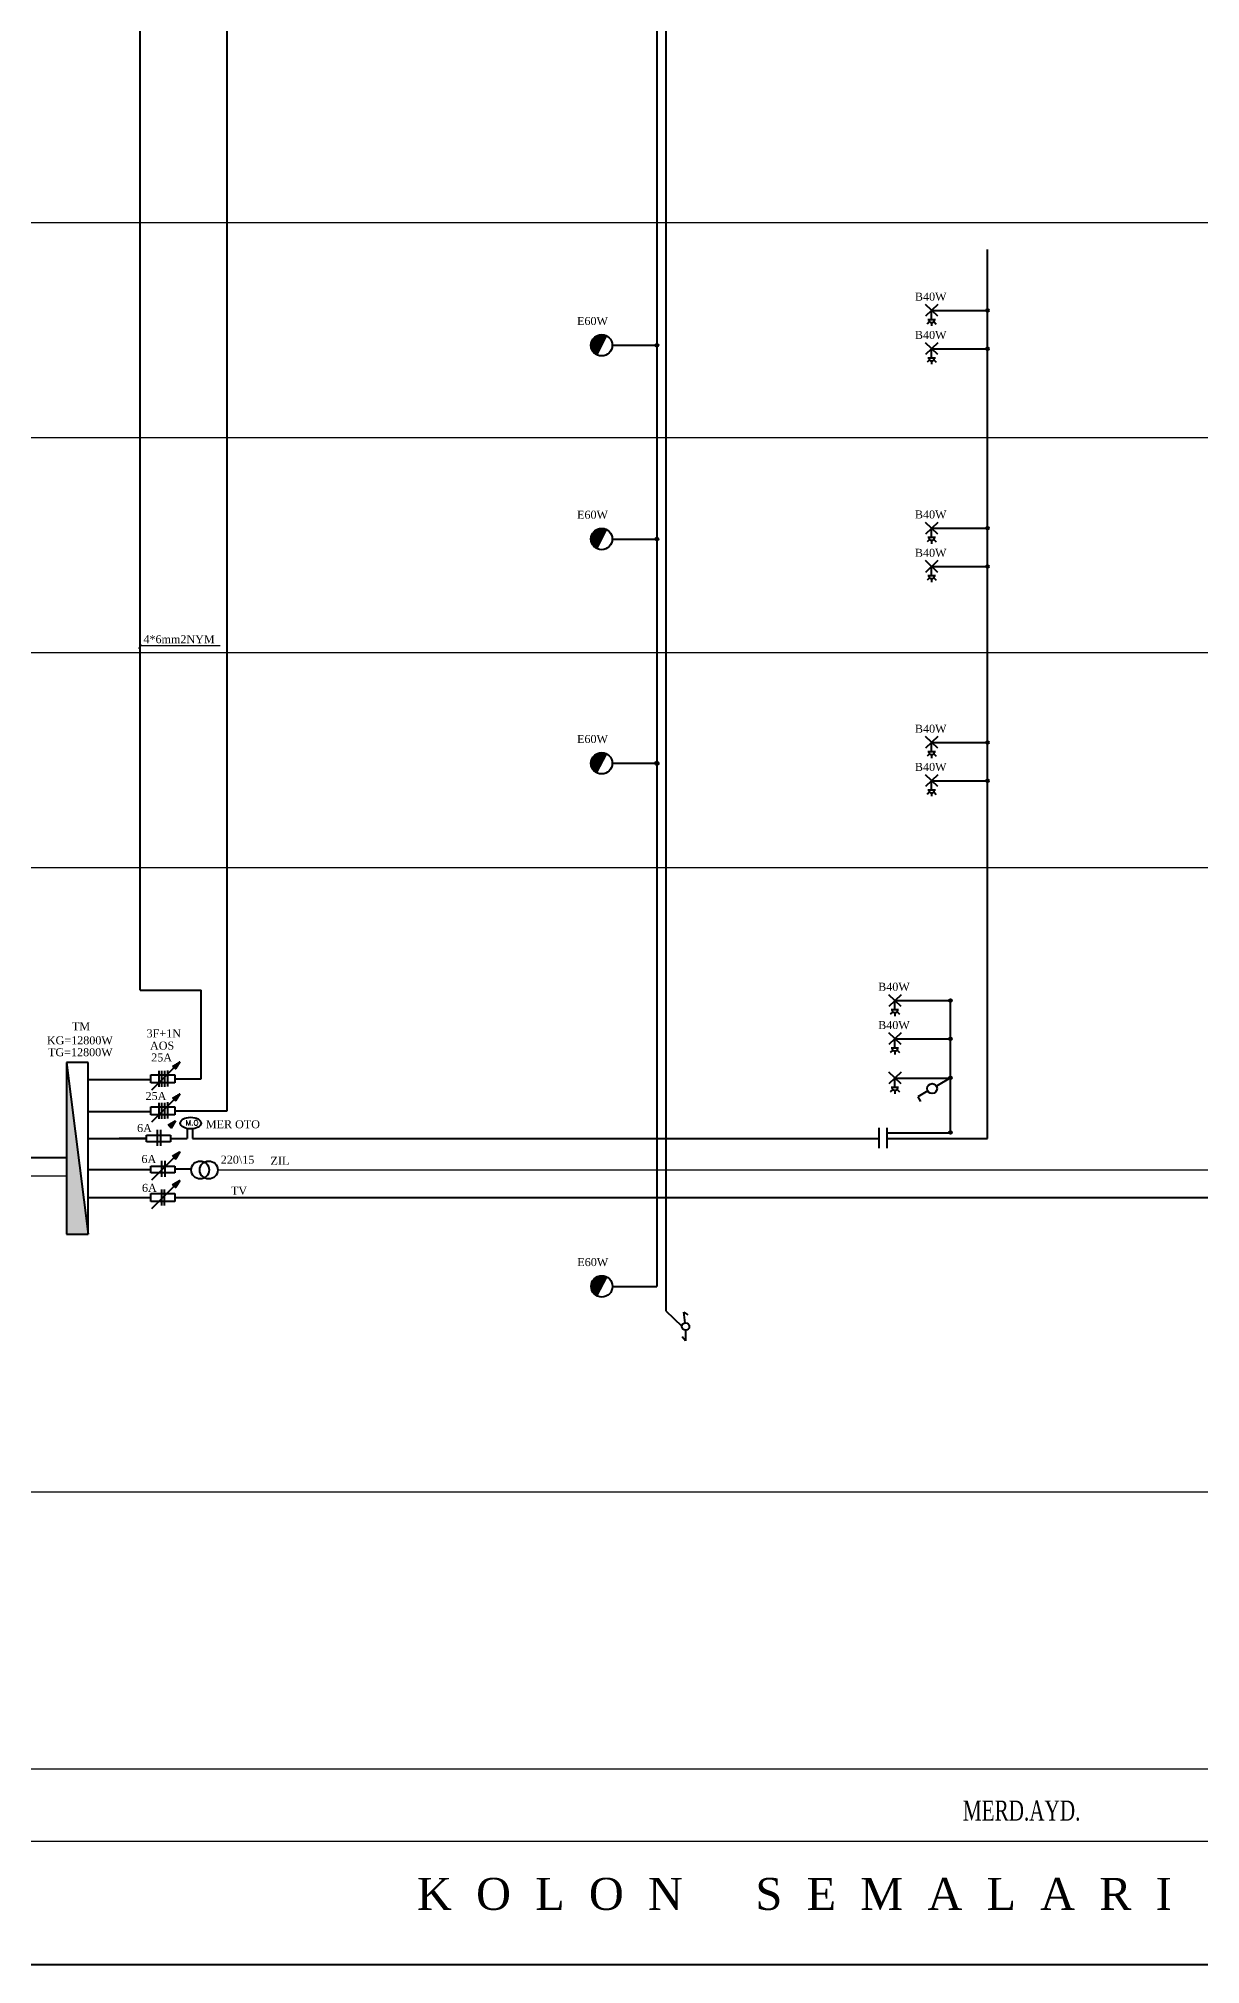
# Model space of a CAD drawing. Header units: metres. Extents: x 134072 to 172200, y 35728 to 38066.
# Drawn here: x 157338 to 158220, y 35728 to 37191 of the extents above; entities that cross this region are included whole.
import ezdxf
from ezdxf.enums import TextEntityAlignment as Align

# ---------------------------------------------------------------- set-up
doc = ezdxf.new("R2010")
doc.units = ezdxf.units.M
doc.linetypes.add('DASHED', pattern=[0.75, 0.5, -0.25])
for name, color, linetype in [('ELEKTIRIK', 3, 'Continuous'), ('Kolon', 175, 'Continuous'), ('YAZI', 1, 'Continuous')]:
    doc.layers.add(name, color=color, linetype=linetype)
for name, color, linetype, lineweight in [('ELEKTRİK', 102, 'Continuous', 40), ('Layer4', 2, 'Continuous', 25), ('m_Aydınlatma', 3, 'Continuous', 40), ('m_Enerji', 1, 'Continuous', 40), ('m_kuvvetliakım', 1, 'Continuous', 40), ('u_Aydınlatma', 3, 'Continuous', 40)]:
    doc.layers.add(name, color=color, linetype=linetype, lineweight=lineweight)
doc.styles.add('AKS', font='BOOKOS.TTF', dxfattribs={"height": 40})
doc.styles.get("Standard").update_dxf_attribs({"font": 'txt.shx'})

# ---------------------------------------------------------------- blocks, each defined once
blk = doc.blocks.new('*X366')
at = {"color": 0}
for p, q in [((8.477, 6.727), (8.554, 6.804)), ((8.483, 6.751), (8.551, 6.818)), ((8.488, 6.72), (8.558, 6.79)), ((8.489, 6.774), (8.547, 6.832)), ((8.495, 6.798), (8.544, 6.847)), ((8.501, 6.821), (8.54, 6.861)), ((8.505, 6.72), (8.561, 6.776)), ((8.507, 6.845), (8.537, 6.875)), ((8.512, 6.868), (8.533, 6.889)), ((8.518, 6.892), (8.529, 6.903)), ((8.523, 6.72), (8.565, 6.762)), ((8.524, 6.916), (8.526, 6.917)), ((8.541, 6.72), (8.568, 6.748)), ((8.558, 6.72), (8.572, 6.733))]:
    blk.add_line(p, q, dxfattribs=at)
blk = doc.blocks.new('ENERJI EK')
at = {"layer": 'm_Enerji'}
h = blk.add_hatch(color=6, dxfattribs=at)
edge = h.paths.add_edge_path()
edge.add_arc((0, 0), 2.5, 0, 360)
at = {"layer": 'm_Enerji', "color": 6}
blk.add_circle((0, 0), 2.5, dxfattribs=at)
blk = doc.blocks.new('NORMAL ANAHTAR')
at = {"layer": 'm_Aydınlatma', "color": 6}
for p, q in [((12.3, 0), (26.8, 0)), ((26.8, 0), (26.8, 6.9))]:
    blk.add_line(p, q, dxfattribs=at)
blk.add_circle((6.2, 0), 6.17, dxfattribs=at)

msp = doc.modelspace()

# ---------------------------------------------------------------- hatches: boundary and pattern name
at = {"layer": 'ELEKTIRIK'}
for points in [[(157808.5, 36957.8, 1), (157805.8, 36957.8, 1)], [(157808.5, 36810.7, 1), (157805.8, 36810.7, 1)]]:
    msp.add_hatch(color=1, dxfattribs=at).paths.add_polyline_path(points)
at = {"layer": 'Layer4'}
msp.add_hatch(color=1, dxfattribs=at).paths.add_polyline_path([(157358.9, 36282.9), (157375.3, 36282.9), (157358.9, 36413.2)])
at = {"layer": 'u_Aydınlatma'}
h = msp.add_hatch(dxfattribs=at)
h.set_pattern_fill('NET3', color=1, scale=0.607578, angle=62.2233, style=0)
h.set_pattern_definition([(62.2232575, (512452.6904, -1663698.9927), (-1.7067740252, 0.8989946452), []), (122.2232575, (512452.6904, -1663698.9927), (-1.6319392132, -1.0286123417), []), (182.2232575, (512452.6904, -1663698.9927), (0.074834812, -1.9276069869), [])])
h.paths.add_polyline_path([(157761.4, 36950.6), (157768.9, 36965, 1)])
h = msp.add_hatch(dxfattribs=at)
h.set_pattern_fill('NET3', color=1, scale=0.607578, angle=62.2233, style=0)
h.set_pattern_definition([(62.2232575, (512452.6904, -1663846.1186), (-1.7067740252, 0.8989946452), []), (122.2232575, (512452.6904, -1663846.1186), (-1.6319392132, -1.0286123417), []), (182.2232575, (512452.6904, -1663846.1186), (0.074834812, -1.9276069869), [])])
h.paths.add_polyline_path([(157761.4, 36803.5), (157768.9, 36817.9, 1)])
h = msp.add_hatch(dxfattribs=at)
h.set_pattern_fill('NET3', color=1, scale=0.607578, angle=62.2233, style=0)
h.set_pattern_definition([(62.2232575, (512452.649, -1664016.4113), (-1.7067740252, 0.8989946452), []), (122.2232575, (512452.649, -1664016.4113), (-1.6319392132, -1.0286123417), []), (182.2232575, (512452.649, -1664016.4113), (0.074834812, -1.9276069869), [])])
h.paths.add_polyline_path([(157761.3, 36633.2), (157768.9, 36647.6, 1)])
msp.add_hatch(color=1, dxfattribs=at).paths.add_polyline_path([(157808.5, 36640.4, 1), (157805.7, 36640.4, 1)])
h = msp.add_hatch(dxfattribs=at)
h.set_pattern_fill('NET3', color=1, scale=0.607578, angle=62.2233, style=0)
h.set_pattern_definition([(62.2232575, (512452.8426, -1664413.5524), (-1.7067740252, 0.8989946452), []), (122.2232575, (512452.8426, -1664413.5524), (-1.6319392132, -1.0286123417), []), (182.2232575, (512452.8426, -1664413.5524), (0.074834812, -1.9276069869), [])])
h.paths.add_polyline_path([(157761.5, 36236.1), (157769.1, 36250.4, 1)])

# ---------------------------------------------------------------- linework, layer by layer
at = {"layer": 'ELEKTIRIK', "color": 0}
for p, q in [((156711.1, 37051), (158245.8, 37051)), ((156711.1, 36887.8), (158242.8, 36887.8)), ((156711.1, 36724.5), (159230.6, 36724.5)), ((156711.1, 36561.3), (159230.6, 36561.3)), ((156711.1, 36087.3), (159230.6, 36087.3)), ((156711.1, 35876.8), (159230.6, 35876.8)), ((159230.6, 35821.6), (156711.1, 35821.6))]:
    msp.add_line(p, q, dxfattribs=at)
at = {"layer": 'ELEKTIRIK', "color": 1}
for p, q in [((157439.5, 36410.5), (157444.9, 36413.7)), ((157439.5, 36386.3), (157444.9, 36389.5))]:
    msp.add_line(p, q, dxfattribs=at)
at = {"layer": 'ELEKTIRIK', "color": 1, "linetype": 'DASHED', "lineweight": 30}
for p, q in [((157051.7, 36327.1), (157358.9, 36327.1)), ((157473.7, 36331.6), (158365.7, 36331.6))]:
    msp.add_line(p, q, dxfattribs=at)
at = {"layer": 'ELEKTIRIK', "color": 1}
for centre in [(157807.1, 36957.8), (157807.1, 36810.7)]:
    msp.add_circle(centre, 1.37, dxfattribs=at)
at = {"layer": 'ELEKTRİK'}
msp.add_line((134072.3, 35728.3, 127785.9), (172199.8, 35728.3, 127785.9), dxfattribs=at)
at = {"layer": 'm_Aydınlatma'}
for p, q in [((158015.7, 36977.4), (158015.7, 36984.3)), ((158014.1, 36975.8), (158012.2, 36973.9)), ((158012.8, 36977.4), (158018.5, 36977.4)), ((158015.7, 36975.1), (158015.7, 36972.5)), ((158017.3, 36975.8), (158019.2, 36973.9)), ((158015.7, 36948.3), (158015.7, 36955.2)), ((158014.1, 36946.7), (158012.2, 36944.9)), ((158012.8, 36948.3), (158018.5, 36948.3)), ((158015.7, 36946.1), (158015.7, 36943.4)), ((158017.3, 36946.7), (158019.2, 36944.9)), ((158014.1, 36810.4), (158012.2, 36808.5)), ((158012.8, 36812), (158018.5, 36812)), ((158015.7, 36812), (158015.7, 36818.9)), ((158015.7, 36809.7), (158015.7, 36807.1)), ((158017.3, 36810.4), (158019.2, 36808.5)), ((158014.1, 36781.3), (158012.2, 36779.5)), ((158012.8, 36782.9), (158018.5, 36782.9)), ((158015.7, 36782.9), (158015.7, 36789.8)), ((158015.7, 36780.7), (158015.7, 36778)), ((158017.3, 36781.3), (158019.2, 36779.5)), ((158014.1, 36647.7), (158012.2, 36645.9)), ((158012.8, 36649.3), (158018.5, 36649.3)), ((158015.7, 36649.3), (158015.7, 36656.2)), ((158017.3, 36647.7), (158019.2, 36645.9)), ((158015.7, 36647.1), (158015.7, 36644.4)), ((158014.1, 36618.7), (158012.2, 36616.8)), ((158012.8, 36620.3), (158018.5, 36620.3)), ((158015.7, 36620.3), (158015.7, 36627.2)), ((158017.3, 36618.7), (158019.2, 36616.8)), ((158015.7, 36618), (158015.7, 36615.4)), ((157987.8, 36453.4), (157987.8, 36460.3)), ((157986.2, 36451.8), (157984.3, 36449.9)), ((157985, 36453.4), (157990.6, 36453.4)), ((157987.8, 36451.1), (157987.8, 36448.4)), ((157989.4, 36451.8), (157991.3, 36449.9)), ((157987.8, 36424.3), (157987.8, 36431.2)), ((157986.2, 36422.7), (157984.3, 36420.9)), ((157985, 36424.3), (157990.6, 36424.3)), ((157987.8, 36422.1), (157987.8, 36419.4)), ((157989.4, 36422.7), (157991.3, 36420.9)), ((157987.8, 36394.4), (157987.8, 36401.3)), ((157986.2, 36392.8), (157984.3, 36390.9)), ((157985, 36394.4), (157990.6, 36394.4)), ((157987.8, 36392.2), (157987.8, 36389.5)), ((157989.4, 36392.8), (157991.3, 36391))]:
    msp.add_line(p, q, dxfattribs=at)
at = {"layer": 'm_Aydınlatma', "color": 6}
msp.add_line((158030.1, 36401.5), (158019.3, 36395.3), dxfattribs=at)
at = {"layer": 'm_Aydınlatma'}
for centre in [(158015.7, 36977.4), (158015.7, 36948.3), (158015.7, 36812), (158015.7, 36782.9), (158015.7, 36649.3), (158015.7, 36620.3), (157987.8, 36453.4), (157987.8, 36424.3), (157987.8, 36394.4)]:
    msp.add_arc(centre, 2.28, 179.9623, 359.9623, dxfattribs=at)
at = {"layer": 'm_kuvvetliakım'}
msp.add_lwpolyline([(158030.1, 36361.2), (158030.1, 36402.5), (158030.1, 36432.3), (158030.1, 36461.3)], dxfattribs=at)
at = {"layer": 'u_Aydınlatma', "color": 1}
for p, q in [((157414.8, 36468.1), (157414.8, 37435.1)), ((157481, 36376.6), (157481, 37263.6)), ((157807.1, 37274.2), (157807.1, 36243.2)), ((157813.9, 37263), (157813.9, 36224.6)), ((158058, 36355.6), (158058, 37030.5)), ((158020.3, 36988.7), (158011, 36979.9)), ((158020.3, 36979.9), (158011, 36988.7)), ((158015.7, 36984.3), (158058, 36984.3)), ((157761.4, 36950.6), (157768.9, 36965)), ((157773.3, 36957.8), (157807.1, 36957.8)), ((158020.3, 36959.7), (158011, 36950.8)), ((158020.3, 36950.8), (158011, 36959.7)), ((158015.7, 36955.2), (158058, 36955.2)), ((158020.3, 36823.3), (158011, 36814.5)), ((158020.3, 36814.5), (158011, 36823.3)), ((157761.4, 36803.5), (157768.9, 36817.9)), ((157773.3, 36810.7), (157807.1, 36810.7)), ((158015.7, 36818.9), (158058, 36818.9)), ((158020.3, 36794.3), (158011, 36785.4)), ((158020.3, 36785.4), (158011, 36794.3)), ((158015.7, 36789.8), (158058, 36789.8)), ((158020.3, 36660.7), (158011, 36651.8)), ((158020.3, 36651.8), (158011, 36660.7)), ((158015.7, 36656.2), (158058, 36656.2)), ((157761.3, 36633.2), (157768.9, 36647.6)), ((157773.2, 36640.4), (157807.1, 36640.4)), ((158020.3, 36631.6), (158011, 36622.8)), ((158020.3, 36622.8), (158011, 36631.6)), ((158015.7, 36627.2), (158058, 36627.2)), ((157414.8, 36468.1), (157461.1, 36468.1)), ((157461.1, 36400.8), (157461.1, 36468.1)), ((157992.5, 36464.7), (157983.1, 36455.8)), ((157992.5, 36455.8), (157983.1, 36464.7)), ((157987.8, 36460.3), (158030.1, 36460.3)), ((157992.5, 36435.7), (157983.1, 36426.8)), ((157992.5, 36426.8), (157983.1, 36435.7)), ((157987.8, 36431.2), (158030.1, 36431.2)), ((157444.9, 36413.7), (157441.7, 36408.3)), ((157375.3, 36413.2), (157358.9, 36413.2)), ((157358.9, 36413.2), (157358.9, 36282.9)), ((157358.9, 36413.2), (157375.3, 36282.9)), ((157375.3, 36282.9), (157375.3, 36413.2)), ((157375.3, 36400.2), (157422.9, 36400.2)), ((157422.9, 36403.8), (157441.1, 36403.8)), ((157422.9, 36397.8), (157422.9, 36403.8)), ((157440.6, 36409.4), (157423.4, 36392.2)), ((157428.9, 36406.9), (157428.9, 36394.7)), ((157431.1, 36406.9), (157431.1, 36394.7)), ((157433.3, 36406.9), (157433.3, 36394.7)), ((157435.5, 36407.1), (157435.5, 36395)), ((157439.5, 36410.5), (157441.7, 36408.3)), ((157441.1, 36403.8), (157441.1, 36397.8)), ((157441.1, 36400.8), (157461.1, 36400.8)), ((157992.5, 36405.8), (157983.1, 36396.9)), ((157992.5, 36396.9), (157983.1, 36405.8)), ((157987.7, 36401.3), (158030.3, 36401.3)), ((157441.1, 36397.8), (157422.9, 36397.8)), ((157440.6, 36385.2), (157423.4, 36368)), ((157439.5, 36386.3), (157441.7, 36384.1)), ((157444.9, 36389.5), (157441.7, 36384.1)), ((157375.3, 36376), (157422.9, 36376)), ((157422.9, 36379.6), (157441.1, 36379.6)), ((157422.9, 36373.6), (157422.9, 36379.6)), ((157441.1, 36373.6), (157422.9, 36373.6)), ((157428.9, 36382.7), (157428.9, 36370.5)), ((157431.1, 36382.7), (157431.1, 36370.5)), ((157433.3, 36382.7), (157433.3, 36370.5)), ((157435.5, 36383), (157435.5, 36370.8)), ((157441.1, 36379.6), (157441.1, 36373.6)), ((157441.1, 36376.6), (157481, 36376.6)), ((157375.3, 36355.5), (157419.6, 36355.5)), ((157419.6, 36355.5), (157398.9, 36355.5)), ((157419.6, 36358), (157437.8, 36358)), ((157419.6, 36352.9), (157419.6, 36358)), ((157427.8, 36362), (157427.8, 36349.9)), ((157430.3, 36362), (157430.3, 36349.9)), ((157436.2, 36365.6), (157441.6, 36368.8)), ((157436.3, 36365.6), (157438.4, 36363.5)), ((157437.8, 36358), (157437.8, 36352.9)), ((157437.8, 36355.5), (157450.4, 36355.5)), ((157441.6, 36368.8), (157438.4, 36363.4)), ((157450.4, 36362.8), (157450.4, 36355.5)), ((157454.5, 36362.8), (157454.5, 36355.5)), ((157454.5, 36355.5), (157975.6, 36355.5)), ((157975.6, 36363.5), (157975.6, 36348.1)), ((157981.7, 36363.5), (157981.7, 36348.1)), ((157981.7, 36359.9), (158030.1, 36359.9)), ((157981.7, 36355.6), (158058, 36355.6)), ((157358.9, 36340.8), (157317, 36340.8)), ((157437.8, 36352.9), (157419.6, 36352.9)), ((157440.6, 36341), (157423.4, 36323.8)), ((157439.5, 36342), (157444.9, 36345.3)), ((157439.6, 36342.1), (157441.7, 36339.9)), ((157444.9, 36345.3), (157441.7, 36339.9)), ((157375.3, 36331.9), (157422.9, 36331.9)), ((157422.9, 36334.5), (157441.1, 36334.5)), ((157422.9, 36329.4), (157422.9, 36334.5)), ((157441.1, 36329.4), (157422.9, 36329.4)), ((157431.1, 36338.5), (157431.1, 36326.4)), ((157433.6, 36338.5), (157433.6, 36326.4)), ((157441.1, 36334.5), (157441.1, 36329.4)), ((157453.4, 36332.2), (157441.1, 36332.2)), ((157422.9, 36313.8), (157441.1, 36313.8)), ((157422.9, 36307.7), (157422.9, 36313.8)), ((157440.6, 36319.3), (157423.4, 36302.1)), ((157431.1, 36316.8), (157431.1, 36304.6)), ((157433, 36316.8), (157433, 36304.6)), ((157439.5, 36320.4), (157444.9, 36323.6)), ((157439.5, 36320.4), (157441.7, 36318.2)), ((157441.1, 36313.8), (157441.1, 36307.7)), ((157444.9, 36323.6), (157441.7, 36318.2)), ((157375.3, 36310.7), (157422.9, 36310.7)), ((157441.1, 36307.7), (157422.9, 36307.7)), ((157441.1, 36310.7), (158576.4, 36310.7)), ((157358.9, 36282.9), (157375.3, 36282.9)), ((157761.5, 36236.1), (157769.1, 36250.4)), ((157773.4, 36243.2), (157807.1, 36243.2)), ((157813.9, 36224.6), (157826.1, 36213)), ((157828.6, 36215.5), (157827.5, 36223.7)), ((157827.5, 36223.7), (157830.7, 36221.7)), ((157828.7, 36209.9), (157828.9, 36201.8)), ((157828.9, 36201.8), (157826.4, 36204.9))]:
    msp.add_line(p, q, dxfattribs=at)
for centre, radius in [((157765.1, 36957.8), 8.11), ((157765.1, 36810.7), 8.11), ((157765.1, 36640.4), 8.11), ((157807.1, 36640.4), 1.37), ((157460.4, 36331.6), 6.81), ((157466.9, 36331.6), 6.81), ((157765.3, 36243.2), 8.11), ((157828.9, 36212.7), 2.81)]:
    msp.add_circle(centre, radius, dxfattribs=at)
msp.add_ellipse((157453.2, 36367.2), major_axis=(-7.89, 0), ratio=0.560579, dxfattribs=at)
at = {"layer": 'YAZI', "color": 7}
for p, q in [((157413.8, 36727.6), (157415.7, 36731.1)), ((157414.8, 36729.9), (157475.6, 36729.9))]:
    msp.add_line(p, q, dxfattribs=at)

# ---------------------------------------------------------------- block references
at = {"layer": 'm_Aydınlatma', "xscale": 0.6075776638790557, "yscale": 0.6075776638790557, "zscale": 0.6075776638790557, "rotation": 209.8079791430628}
msp.add_blockref('NORMAL ANAHTAR', (158019.3, 36395.3), dxfattribs=at)
at = {"layer": 'u_Aydınlatma', "color": 1}
for name, p, xscale, yscale, zscale, rotation in [('ENERJI EK', (158058, 36984.3), 0.4253043647135707, 0.4253043647135707, 0.425304364715339, 270), ('ENERJI EK', (158058, 36955.2), 0.4253043647135707, 0.4253043647135707, 0.425304364715339, 270), ('ENERJI EK', (158058, 36818.9), 0.4253043647135707, 0.4253043647135707, 0.425304364715339, 270), ('ENERJI EK', (158058, 36789.8), 0.4253043647135707, 0.4253043647135707, 0.425304364715339, 270), ('ENERJI EK', (158058, 36656.2), 0.4253043647135707, 0.4253043647135707, 0.425304364715339, 270), ('ENERJI EK', (158058, 36627.2), 0.4253043647135707, 0.4253043647135707, 0.425304364715339, 270), ('ENERJI EK', (158030.1, 36460.3), 0.4253043647135707, 0.4253043647135707, 0.425304364715339, 270), ('ENERJI EK', (158030.1, 36431.2), 0.4253043647135707, 0.4253043647135707, 0.425304364715339, 270), ('*X366', (157113.1, 36448.2), 30.37888319399229, 30.37888319395279, 30.37888319395279, 315.0000000003773), ('ENERJI EK', (158030.1, 36401.5), 0.4253043647135707, 0.4253043647135707, 0.425304364715339, 270), ('*X366', (157113.1, 36424), 30.37888319399229, 30.37888319395279, 30.37888319395279, 315.0000000003773), ('*X366', (157109.9, 36403.3), 30.37888319399229, 30.37888319395279, 30.37888319395279, 315.0000000003773), ('ENERJI EK', (158030.1, 36360.1), 0.4253043647135707, 0.4253043647135707, 0.425304364715339, 270), ('*X366', (157113.2, 36379.8), 30.37888319399229, 30.37888319395279, 30.37888319395279, 315.0000000003773), ('*X366', (157113.1, 36358.1), 30.37888319399229, 30.37888319395279, 30.37888319395279, 315.0000000003773)]:
    msp.add_blockref(name, p, dxfattribs=dict(at, xscale=xscale, yscale=yscale, zscale=zscale, rotation=rotation))

# ---------------------------------------------------------------- texts
at = {"layer": 'Kolon', "color": 7, "style": 'AKS', "width": 0.7}
msp.add_text('MERD.AYD.', height=15.19, dxfattribs=at).set_placement((158084, 35845.1), align=Align.MIDDLE)
at = {"layer": 'Kolon', "color": 7, "style": 'AKS'}
msp.add_text('K  O  L  O  N      S  E  M  A  L  A  R  I', height=24.303, dxfattribs=at).set_placement((157911.5, 35781.9), align=Align.MIDDLE)
at = {"layer": 'u_Aydınlatma', "color": 1}
msp.add_text('M.O', height=4.04, dxfattribs=at).set_placement((157449.4, 36365.4))
at = {"layer": 'YAZI', "color": 7, "style": 'AKS'}
for s, p in [('B40W', (158003, 36991.7)), ('B40W', (158003, 36962.6)), ('B40W', (158003, 36826.3)), ('B40W', (158003, 36797.2)), ('4*6mm2NYM', (157417.3, 36731.6)), ('B40W', (158003, 36663.6)), ('B40W', (158003, 36634.6)), ('B40W', (157975.1, 36467.7)), ('TM', (157363.1, 36437.7)), ('B40W', (157975.1, 36438.6)), ('KG=12800W', (157344, 36427)), ('3F+1N', (157419.7, 36432.3)), ('AOS', (157422.3, 36423)), ('TG=12800W', (157344.9, 36418)), ('25A', (157423.2, 36414)), ('25A', (157418.9, 36384.7)), ('6A', (157412.5, 36360.4)), ('MER OTO', (157464.7, 36363.3)), ('6A', (157415.8, 36336.9)), ('220\\15', (157476, 36336.4)), ('ZIL', (157513.8, 36335.6)), ('6A', (157416.2, 36315)), ('TV', (157483.8, 36312.9))]:
    msp.add_text(s, height=6.08, dxfattribs=at).set_placement(p)
at = {"layer": 'YAZI', "color": 7, "char_height": 6.08, "width": 1377.676, "attachment_point": 1, "style": 'AKS'}
for insert in [(157746.5, 36979.3), (157746.5, 36832.2), (157746.5, 36661.9), (157746.7, 36264.7)]:
    msp.add_mtext('E60W', dxfattribs=dict(at, insert=insert))

doc.saveas('drawing.dxf')
